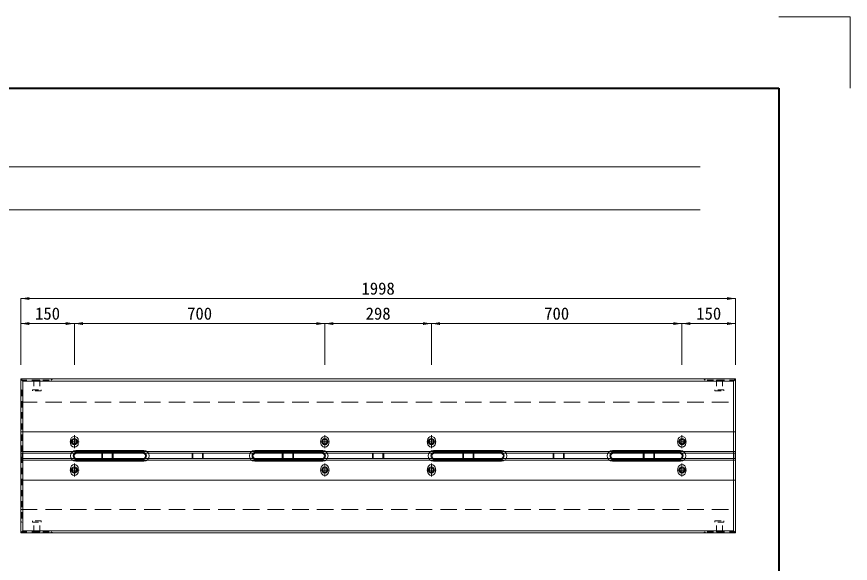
# Model space of a CAD drawing. Units: millimetres at full size. Extents: x 42559 to 133118, y -58351 to -47326.
# Drawn here: x 46329 to 48659, y -50909 to -49381 of the extents above; entities that cross this region are included whole.
import ezdxf
from ezdxf.enums import TextEntityAlignment as Align

# ---------------------------------------------------------------- set-up
doc = ezdxf.new("R2010")
doc.units = ezdxf.units.MM
doc.header["$LTSCALE"] = 23
for name, pattern in [('CHAIN', [18.5, 12, -1.5, 3.5, -1.5]), ('USER1', [1.35, 0.75, -0.6]), ('USER2', [3, 2, -1])]:
    doc.linetypes.add(name, pattern=pattern)
for name, color, linetype, lineweight in [('Defpoints_3', 8, 'Continuous', 0), ('アングル', 191, 'Continuous', 9), ('インサート', 92, 'USER1', 9), ('作業エリア', 11, 'Continuous', 13), ('図枠', 7, 'Continuous', 5), ('寸法線', 7, 'Continuous', 13), ('排水孔', 30, 'USER1', 13), ('本体', 2, 'Continuous', 13), ('目地', 132, 'Continuous', 5)]:
    doc.layers.add(name, color=color, linetype=linetype, lineweight=lineweight)
doc.styles.add('ＭＳ ゴシック', font='')
doc.styles.get('ＭＳ ゴシック').set_extended_font_data('MS Gothic')

# ---------------------------------------------------------------- blocks, each defined once
blk = doc.blocks.new('filled_arrow')
at = {"color": 0, "linetype": 'Continuous', "lineweight": -2}
blk.add_solid([(7.5, 1.25), (0, 0), (7.5, -1.25)], dxfattribs=at)

msp = doc.modelspace()

# ---------------------------------------------------------------- linework, layer by layer
at = {"layer": 'Defpoints_3', "color": 1, "lineweight": 13}
for p, q in [((48458.8, -49381.45), (48658.8, -49381.45)), ((48658.8, -49381.45), (48658.8, -49581.45))]:
    msp.add_line(p, q, dxfattribs=at)
at = {"layer": 'アングル', "lineweight": 13}
for p, q in [((46340.03, -50541.69), (48338.03, -50541.69)), ((46340.03, -50541.69), (46340.03, -50676.69)), ((48338.03, -50541.69), (48338.03, -50676.69)), ((46340.03, -50597.19), (48338.03, -50597.19)), ((46340.03, -50601.69), (48338.03, -50601.69)), ((46340.03, -50616.69), (48338.03, -50616.69)), ((46340.03, -50621.19), (48338.03, -50621.19)), ((46340.03, -50676.69), (48338.03, -50676.69))]:
    msp.add_line(p, q, dxfattribs=at)
at = {"layer": 'アングル'}
for p, q in [((46479.03, -50573.69), (46479.03, -50565.69)), ((46501.03, -50573.69), (46501.03, -50565.69)), ((47179.03, -50573.69), (47179.03, -50565.69)), ((47201.03, -50573.69), (47201.03, -50565.69)), ((47477.03, -50573.69), (47477.03, -50565.69)), ((47499.03, -50573.69), (47499.03, -50565.69)), ((48177.03, -50573.69), (48177.03, -50565.69)), ((48199.03, -50573.69), (48199.03, -50565.69)), ((46344.53, -50601.69), (46344.53, -50616.69)), ((46566.83, -50601.69), (46566.83, -50616.69)), ((46568.93, -50601.69), (46568.93, -50616.69)), ((46595.93, -50616.69), (46595.93, -50601.69)), ((46598.03, -50601.69), (46598.03, -50616.69)), ((46819.03, -50601.69), (46819.03, -50616.69)), ((46821.13, -50601.69), (46821.13, -50616.69)), ((46848.13, -50616.69), (46848.13, -50601.69)), ((46850.23, -50601.69), (46850.23, -50616.69)), ((47071.23, -50601.69), (47071.23, -50616.69)), ((47073.33, -50601.69), (47073.33, -50616.69)), ((47100.33, -50616.69), (47100.33, -50601.69)), ((47102.43, -50601.69), (47102.43, -50616.69)), ((47323.43, -50601.69), (47323.43, -50616.69)), ((47325.53, -50601.69), (47325.53, -50616.69)), ((47352.53, -50616.69), (47352.53, -50601.69)), ((47354.63, -50601.69), (47354.63, -50616.69)), ((47575.63, -50601.69), (47575.63, -50616.69)), ((47577.73, -50601.69), (47577.73, -50616.69)), ((47604.73, -50616.69), (47604.73, -50601.69)), ((47606.83, -50601.69), (47606.83, -50616.69)), ((47827.83, -50601.69), (47827.83, -50616.69)), ((47829.93, -50601.69), (47829.93, -50616.69)), ((47856.93, -50616.69), (47856.93, -50601.69)), ((47859.03, -50601.69), (47859.03, -50616.69)), ((48080.03, -50601.69), (48080.03, -50616.69)), ((48082.13, -50601.69), (48082.13, -50616.69)), ((48109.13, -50616.69), (48109.13, -50601.69)), ((48111.23, -50601.69), (48111.23, -50616.69)), ((48333.53, -50601.69), (48333.53, -50616.69)), ((46479.03, -50644.69), (46479.03, -50652.69)), ((46501.03, -50644.69), (46501.03, -50652.69)), ((47179.03, -50644.69), (47179.03, -50652.69)), ((47201.03, -50644.69), (47201.03, -50652.69)), ((47477.03, -50644.69), (47477.03, -50652.69)), ((47499.03, -50644.69), (47499.03, -50652.69)), ((48177.03, -50644.69), (48177.03, -50652.69)), ((48199.03, -50644.69), (48199.03, -50652.69))]:
    msp.add_line(p, q, dxfattribs=at)
for centre, start, end in [((46490.03, -50565.69), 0, 180), ((47190.03, -50565.69), 0, 180), ((47488.03, -50565.69), 0, 180), ((48188.03, -50565.69), 0, 180), ((46490.03, -50573.69), 180, 0), ((47190.03, -50573.69), 180, 0), ((47488.03, -50573.69), 180, 0), ((48188.03, -50573.69), 180, 0), ((46490.03, -50644.69), 0, 180), ((46490.03, -50652.69), 180, 0), ((47190.03, -50644.69), 0, 180), ((47190.03, -50652.69), 180, 0), ((47488.03, -50644.69), 0, 180), ((47488.03, -50652.69), 180, 0), ((48188.03, -50644.69), 0, 180), ((48188.03, -50652.69), 180, 0)]:
    msp.add_arc(centre, 11, start, end, dxfattribs=at)
at = {"layer": 'インサート'}
for p, q in [((46376.53, -50397.39), (46376.53, -50424.39)), ((46376.53, -50397.39), (46393.53, -50397.39)), ((46393.53, -50397.39), (46393.53, -50424.39)), ((48284.53, -50397.39), (48284.53, -50424.39)), ((48301.53, -50397.39), (48284.53, -50397.39)), ((48301.53, -50397.39), (48301.53, -50424.39)), ((46372.53, -50427.39), (46372.53, -50424.39)), ((46372.53, -50424.39), (46397.53, -50424.39)), ((46397.53, -50427.39), (46372.53, -50427.39)), ((46397.53, -50424.39), (46397.53, -50427.39)), ((48305.53, -50424.39), (48280.53, -50424.39)), ((48280.53, -50424.39), (48280.53, -50427.39)), ((48280.53, -50427.39), (48305.53, -50427.39)), ((48305.53, -50427.39), (48305.53, -50424.39)), ((46372.53, -50790.99), (46372.53, -50793.99)), ((46397.53, -50790.99), (46372.53, -50790.99)), ((46372.53, -50793.99), (46397.53, -50793.99)), ((46376.53, -50820.99), (46376.53, -50793.99)), ((46393.53, -50820.99), (46393.53, -50793.99)), ((46397.53, -50793.99), (46397.53, -50790.99)), ((48280.53, -50793.99), (48280.53, -50790.99)), ((48280.53, -50790.99), (48305.53, -50790.99)), ((48305.53, -50793.99), (48280.53, -50793.99)), ((48284.53, -50820.99), (48284.53, -50793.99)), ((48301.53, -50820.99), (48301.53, -50793.99)), ((48305.53, -50790.99), (48305.53, -50793.99)), ((46376.53, -50820.99), (46393.53, -50820.99)), ((48301.53, -50820.99), (48284.53, -50820.99))]:
    msp.add_line(p, q, dxfattribs=at)
at = {"layer": 'インサート', "linetype": 'CHAIN'}
for p, q in [((46490.03, -50551.69), (46490.03, -50587.69)), ((47190.03, -50551.69), (47190.03, -50587.69)), ((47488.03, -50551.69), (47488.03, -50587.69)), ((48188.03, -50551.69), (48188.03, -50587.69)), ((46503.03, -50569.69), (46477.03, -50569.69)), ((47203.03, -50569.69), (47177.03, -50569.69)), ((47501.03, -50569.69), (47475.03, -50569.69)), ((48201.03, -50569.69), (48175.03, -50569.69)), ((46490.03, -50666.69), (46490.03, -50630.69)), ((47190.03, -50666.69), (47190.03, -50630.69)), ((47488.03, -50666.69), (47488.03, -50630.69)), ((48188.03, -50666.69), (48188.03, -50630.69)), ((46503.03, -50648.69), (46477.03, -50648.69)), ((47203.03, -50648.69), (47177.03, -50648.69)), ((47501.03, -50648.69), (47475.03, -50648.69)), ((48201.03, -50648.69), (48175.03, -50648.69))]:
    msp.add_line(p, q, dxfattribs=at)
at = {"layer": 'インサート', "linetype": 'Continuous', "lineweight": 5}
for centre, radius in [((46490.03, -50569.69), 8.5), ((47190.03, -50569.69), 8.5), ((47488.03, -50569.69), 8.5), ((48188.03, -50569.69), 8.5), ((46490.03, -50569.69), 6), ((47190.03, -50569.69), 6), ((47488.03, -50569.69), 6), ((48188.03, -50569.69), 6), ((46490.03, -50648.69), 8.5), ((46490.03, -50648.69), 6), ((47190.03, -50648.69), 8.5), ((47190.03, -50648.69), 6), ((47488.03, -50648.69), 8.5), ((47488.03, -50648.69), 6), ((48188.03, -50648.69), 8.5), ((48188.03, -50648.69), 6)]:
    msp.add_circle(centre, radius, dxfattribs=at)
at = {"layer": '作業エリア'}
for p, q in [((46494.03, -50594.19), (46684.03, -50594.19)), ((46994.03, -50594.19), (47184.03, -50594.19)), ((47494.03, -50594.19), (47684.03, -50594.19)), ((47994.03, -50594.19), (48184.03, -50594.19)), ((46494.03, -50624.19), (46684.03, -50624.19)), ((46994.03, -50624.19), (47184.03, -50624.19)), ((47494.03, -50624.19), (47684.03, -50624.19)), ((47994.03, -50624.19), (48184.03, -50624.19))]:
    msp.add_line(p, q, dxfattribs=at)
at = {"layer": '作業エリア', "lineweight": 9}
for p, q in [((46496.53, -50599.19), (46681.53, -50599.19)), ((46996.53, -50599.19), (47181.53, -50599.19)), ((47496.53, -50599.19), (47681.53, -50599.19)), ((47996.53, -50599.19), (48181.53, -50599.19)), ((46496.53, -50619.19), (46681.53, -50619.19)), ((46996.53, -50619.19), (47181.53, -50619.19)), ((47496.53, -50619.19), (47681.53, -50619.19)), ((47996.53, -50619.19), (48181.53, -50619.19))]:
    msp.add_line(p, q, dxfattribs=at)
at = {"layer": '作業エリア'}
for centre, start, end in [((46494.03, -50609.19), 90, 270), ((46684.03, -50609.19), 270, 90), ((46994.03, -50609.19), 90, 270), ((47184.03, -50609.19), 270, 90), ((47494.03, -50609.19), 90, 270), ((47684.03, -50609.19), 270, 90), ((47994.03, -50609.19), 90, 270), ((48184.03, -50609.19), 270, 90)]:
    msp.add_arc(centre, 15, start, end, dxfattribs=at)
at = {"layer": '作業エリア', "lineweight": 9}
for centre, start, end in [((46496.53, -50609.19), 90, 270), ((46681.53, -50609.19), 270, 90), ((46996.53, -50609.19), 90, 270), ((47181.53, -50609.19), 270, 90), ((47496.53, -50609.19), 90, 270), ((47681.53, -50609.19), 270, 90), ((47996.53, -50609.19), 90, 270), ((48181.53, -50609.19), 270, 90)]:
    msp.add_arc(centre, 10, start, end, dxfattribs=at)
at = {"layer": '図枠', "lineweight": 40}
for p, q in [((44858.8, -49581.45), (48458.8, -49581.45)), ((48458.8, -49581.45), (48458.8, -55121.45))]:
    msp.add_line(p, q, dxfattribs=at)
at = {"layer": '図枠', "lineweight": 13}
for p, q in [((45078.8, -49801.45), (48238.8, -49801.45)), ((45078.8, -49921.45), (48238.8, -49921.45))]:
    msp.add_line(p, q, dxfattribs=at)
at = {"layer": '寸法線'}
for p, q in [((46340.03, -50169.29), (48338.03, -50169.29)), ((46340.03, -50354.19), (46340.03, -50169.29)), ((48338.03, -50354.19), (48338.03, -50169.29)), ((46340.03, -50239.29), (46490.03, -50239.29)), ((46340.03, -50354.19), (46340.03, -50239.29)), ((46490.03, -50354.19), (46490.03, -50239.29)), ((46490.03, -50239.29), (47190.03, -50239.29)), ((46490.03, -50354.19), (46490.03, -50239.29)), ((47190.03, -50354.19), (47190.03, -50239.29)), ((47190.03, -50239.29), (47488.03, -50239.29)), ((47190.03, -50354.19), (47190.03, -50239.29)), ((47488.03, -50354.19), (47488.03, -50239.29)), ((47488.03, -50239.29), (48188.03, -50239.29)), ((47488.03, -50354.19), (47488.03, -50239.29)), ((48188.03, -50354.19), (48188.03, -50239.29)), ((48188.03, -50239.29), (48338.03, -50239.29)), ((48188.03, -50354.19), (48188.03, -50239.29)), ((48338.03, -50354.19), (48338.03, -50239.29))]:
    msp.add_line(p, q, dxfattribs=at)
at = {"layer": '排水孔', "linetype": 'Continuous', "lineweight": 9}
for p, q in [((46496.53, -50601.69), (46681.53, -50601.69)), ((46996.53, -50601.69), (47181.53, -50601.69)), ((47496.53, -50601.69), (47681.53, -50601.69)), ((47996.53, -50601.69), (48181.53, -50601.69)), ((46496.53, -50616.69), (46681.53, -50616.69)), ((46996.53, -50616.69), (47181.53, -50616.69)), ((47496.53, -50616.69), (47681.53, -50616.69)), ((47996.53, -50616.69), (48181.53, -50616.69))]:
    msp.add_line(p, q, dxfattribs=at)
for centre, start, end in [((46496.53, -50609.19), 90, 270), ((46681.53, -50609.19), 270, 90), ((46996.53, -50609.19), 90, 270), ((47181.53, -50609.19), 270, 90), ((47496.53, -50609.19), 90, 270), ((47681.53, -50609.19), 270, 90), ((47996.53, -50609.19), 90, 270), ((48181.53, -50609.19), 270, 90)]:
    msp.add_arc(centre, 7.5, start, end, dxfattribs=at)
at = {"layer": '本体'}
for p, q in [((46340.03, -50394.19), (46340.03, -50824.19)), ((46340.03, -50394.19), (48338.03, -50394.19)), ((48338.03, -50394.19), (48338.03, -50824.19)), ((46340.03, -50824.19), (48338.03, -50824.19))]:
    msp.add_line(p, q, dxfattribs=at)
at = {"layer": '本体', "linetype": 'USER1', "lineweight": 9}
for p, q in [((46340.03, -50397.39), (46425.03, -50397.39)), ((46425.03, -50397.39), (46429.03, -50394.19)), ((48253.03, -50397.39), (48249.03, -50394.19)), ((48338.03, -50397.39), (48253.03, -50397.39)), ((46340.03, -50820.99), (46425.03, -50820.99)), ((46425.03, -50820.99), (46429.03, -50824.19)), ((48253.03, -50820.99), (48249.03, -50824.19)), ((48338.03, -50820.99), (48253.03, -50820.99))]:
    msp.add_line(p, q, dxfattribs=at)
at = {"layer": '本体', "linetype": 'USER2'}
for p, q in [((46340.03, -50459.19), (48338.03, -50459.19)), ((46340.03, -50759.19), (48338.03, -50759.19))]:
    msp.add_line(p, q, dxfattribs=at)
at = {"layer": '目地'}
for p, q in [((46346.03, -50400.19), (46340.03, -50394.19)), ((48332.03, -50400.19), (48338.03, -50394.19)), ((46346.03, -50400.19), (46346.03, -50818.19)), ((46346.03, -50400.19), (48332.03, -50400.19)), ((48332.03, -50400.19), (48332.03, -50818.19)), ((46346.03, -50818.19), (46340.03, -50824.19)), ((46346.03, -50818.19), (48332.03, -50818.19)), ((48332.03, -50818.19), (48338.03, -50824.19))]:
    msp.add_line(p, q, dxfattribs=at)
at = {"layer": '目地', "linetype": 'USER1'}
for p, q in [((46340.03, -50423.19), (46343.03, -50425.19)), ((46343.03, -50439.19), (46340.03, -50441.19)), ((46343.03, -50425.19), (46343.03, -50793.19)), ((46343.03, -50779.19), (46340.03, -50777.19)), ((46340.03, -50795.19), (46343.03, -50793.19))]:
    msp.add_line(p, q, dxfattribs=at)

# ---------------------------------------------------------------- block references
at = {"layer": '寸法線', "xscale": 3.2, "yscale": 3.2}
for p in [(46340.03, -50169.29), (46340.03, -50239.29), (46490.03, -50239.29), (47190.03, -50239.29), (47488.03, -50239.29), (48188.03, -50239.29)]:
    msp.add_blockref('filled_arrow', p, dxfattribs=at)
at = {"layer": '寸法線', "xscale": 3.2, "yscale": 3.2, "rotation": 180}
for p in [(48338.03, -50169.29), (46490.03, -50239.29), (47190.03, -50239.29), (47488.03, -50239.29), (48188.03, -50239.29), (48338.03, -50239.29)]:
    msp.add_blockref('filled_arrow', p, dxfattribs=at)

# ---------------------------------------------------------------- texts
at = {"layer": '寸法線', "style": 'ＭＳ ゴシック'}
for s, p in [('1998', (47339.03, -50141.29)), ('150', (46415.03, -50211.29)), ('700', (46840.03, -50211.29)), ('298', (47339.03, -50211.29)), ('700', (47838.03, -50211.29)), ('150', (48263.03, -50211.29))]:
    msp.add_text(s, height=34.18, dxfattribs=at).set_placement(p, align=Align.MIDDLE_CENTER)

doc.saveas('drawing.dxf')
